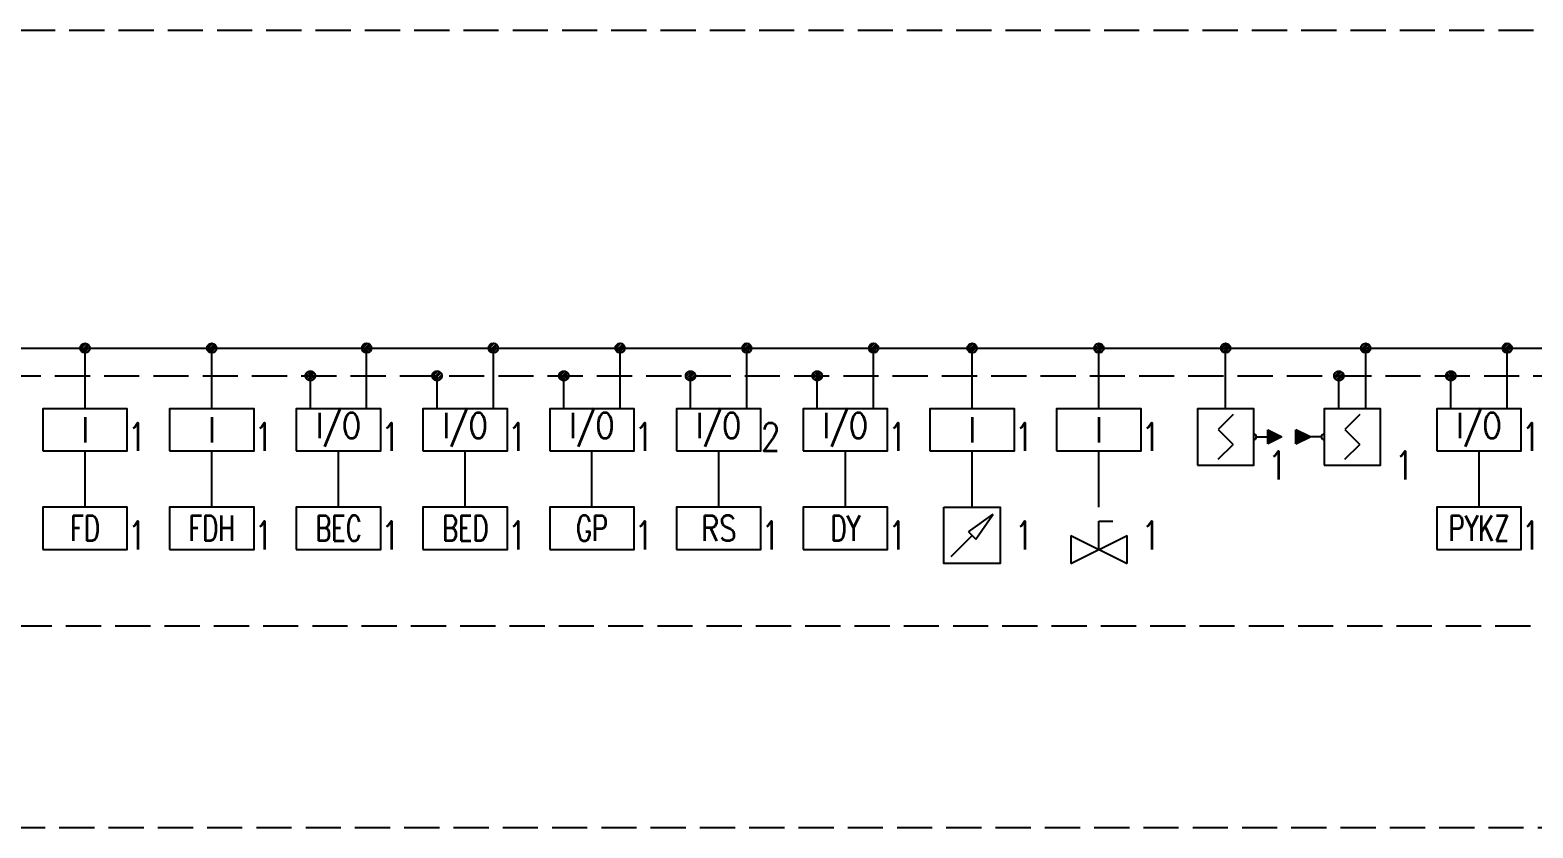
# Model space of a CAD drawing. Header units: millimetres. Extents: x -2817 to 99833, y 5022 to 48346.
# Drawn here: x 28425 to 39099, y 42678 to 48346 of the extents above; entities that cross this region are included whole.
import ezdxf

# ---------------------------------------------------------------- set-up
doc = ezdxf.new("R2010")
doc.units = ezdxf.units.MM
doc.header["$LTSCALE"] = 1000
doc.header["$PDMODE"] = 1
doc.header["$PDSIZE"] = 1
doc.linetypes.add('DASH', pattern=[0.35, 0.25, -0.1])
doc.layers.add('E-ANNO-TEXT', color=6, linetype='Continuous')
doc.layers.add('E-EQUIP', color=4, linetype='Continuous')
doc.styles.add('E-TEXT', font='romans.shx', dxfattribs={"width": 0.8, "bigfont": 'hztxt.shx'})

# ---------------------------------------------------------------- blocks, each defined once
blk = doc.blocks.new('FA-输入模块')
blk.add_lwpolyline([(-3, 0), (3, 0), (3, 3), (-3, 3)], close=True)
at = {"color": 6, "insert": (0, 1.5), "char_height": 1.8, "width": 6, "attachment_point": 5, "line_spacing_factor": 0.6, "style": 'E-TEXT'}
blk.add_mtext('{\\W0.7;I}', dxfattribs=at)
blk = doc.blocks.new('FA-10-防火阀(70°C熔断关闭)')
blk.add_lwpolyline([(-3, -1.5), (3, -1.5), (3, 1.5), (-3, 1.5)], close=True)
for p in [(0, 1.5), (3, 0), (-3, 0), (0, -1.5)]:
    blk.add_point(p)
at = {"color": 6, "insert": (0, 0), "char_height": 1.8, "width": 6, "attachment_point": 5, "line_spacing_factor": 0.6, "style": 'E-TEXT'}
blk.add_mtext('{\\W0.7;FD}', dxfattribs=at)
blk = doc.blocks.new('FA-11-防火阀(280°C熔断关闭)')
blk.add_lwpolyline([(-3, -1.5), (3, -1.5), (3, 1.5), (-3, 1.5)], close=True)
for p in [(0, 1.5), (3, 0), (-3, 0), (0, -1.5)]:
    blk.add_point(p)
at = {"color": 6, "insert": (0, 0), "char_height": 1.8, "width": 6, "attachment_point": 5, "line_spacing_factor": 0.6, "style": 'E-TEXT'}
blk.add_mtext('{\\W0.7;FDH}', dxfattribs=at)
blk = doc.blocks.new('FA-输入输出模块')
blk.add_lwpolyline([(-3, 0), (3, 0), (3, 3), (-3, 3)], close=True)
at = {"color": 6, "insert": (0, 1.5), "char_height": 1.8, "width": 6, "attachment_point": 5, "line_spacing_factor": 0.6, "style": 'E-TEXT'}
blk.add_mtext('I/O', dxfattribs=at)
blk = doc.blocks.new('FA-12-电动排烟阀(常闭)')
blk.add_lwpolyline([(-3, -1.5), (3, -1.5), (3, 1.5), (-3, 1.5)], close=True)
for p in [(0, 1.5), (3, 0), (-3, 0), (0, -1.5)]:
    blk.add_point(p)
at = {"color": 6, "insert": (0, 0), "char_height": 1.8, "width": 6, "attachment_point": 5, "line_spacing_factor": 0.6, "style": 'E-TEXT'}
blk.add_mtext('{\\W0.7;BEC}', dxfattribs=at)
blk = doc.blocks.new('FA-13-电动排烟阀(常开)')
blk.add_lwpolyline([(-3, -1.5), (3, -1.5), (3, 1.5), (-3, 1.5)], close=True)
for p in [(0, 1.5), (-3, 0), (3, 0), (0, -1.5)]:
    blk.add_point(p)
at = {"color": 6, "insert": (0, 0), "char_height": 1.8, "width": 6, "attachment_point": 5, "style": 'E-TEXT'}
blk.add_mtext('\\W0.7000;BED', dxfattribs=at)
blk = doc.blocks.new('FA-14-常闭正压送风口')
blk.add_lwpolyline([(-3, -1.5), (3, -1.5), (3, 1.5), (-3, 1.5)], close=True)
for p in [(0, 1.5), (-3, 0), (3, 0), (0, -1.5)]:
    blk.add_point(p)
at = {"color": 6, "insert": (0, 0), "char_height": 1.8, "width": 6, "attachment_point": 5, "line_spacing_factor": 0.6, "style": 'E-TEXT'}
blk.add_mtext('{\\W0.7;GP}', dxfattribs=at)
blk = doc.blocks.new('FA-15-防火卷帘控制箱')
blk.add_lwpolyline([(-3, 0), (3, 0), (3, 3), (-3, 3)], close=True)
for p in [(0, 3), (-3, 1.5), (3, 1.5), (0, 0)]:
    blk.add_point(p)
at = {"color": 6, "insert": (0, 1.5), "char_height": 1.8, "width": 6, "attachment_point": 5, "line_spacing_factor": 0.6, "style": 'E-TEXT'}
blk.add_mtext('RS', dxfattribs=at)
blk = doc.blocks.new('FA-16-电动挡烟垂壁控制箱')
blk.add_lwpolyline([(-3, 0), (3, 0), (3, 3), (-3, 3)], close=True)
for p in [(0, 3), (-3, 1.5), (3, 1.5), (0, 0)]:
    blk.add_point(p)
at = {"color": 6, "insert": (0, 1.5), "char_height": 1.8, "width": 6, "attachment_point": 5, "line_spacing_factor": 0.6, "style": 'E-TEXT'}
blk.add_mtext('{\\W0.7;DY}', dxfattribs=at)
blk = doc.blocks.new('FA-17-水流指示器')
h = blk.add_hatch()
h.set_pattern_fill('ANGLE', color=6)
h.set_pattern_definition([(0, (0, 0), (0, 6.985), [5.08, -1.905]), (90, (0, 0), (-6.985, 4e-16), [5.08, -1.905])])
h.paths.add_polyline_path([(1.5, 1.5), (-0.26, 0.26), (0.26, -0.26)])
at = {"color": 6}
for p, q in [((-0.26, 0.26), (1.5, 1.5)), ((0.26, -0.26), (1.5, 1.5)), ((-0.26, 0.26), (0.26, -0.26)), ((-1.5, -1.5), (0, 0))]:
    blk.add_line(p, q, dxfattribs=at)
blk.add_lwpolyline([(-2, 2), (2, 2), (2, -2), (-2, -2)], close=True)
for p in [(0, 2), (-2, 0), (2, 0), (0, -2)]:
    blk.add_point(p)
blk = doc.blocks.new('FA-18-信号阀')
for p, q in [((0, 0), (0, 2)), ((0, 2), (1, 2)), ((-2, -1), (2, 1)), ((-2, 1), (2, -1)), ((-2, 1), (-2, -1)), ((2, -1), (2, 1))]:
    blk.add_line(p, q)
for p in [(0, 2), (-2, 0), (2, 0)]:
    blk.add_point(p)
blk = doc.blocks.new('FA-19-智能线型红外光束感烟探测器（发射端）')
blk.add_hatch(color=256).paths.add_polyline_path([(3, 2.5), (4, 2), (3, 1.5)])
at = {"color": 6}
for p, q in [((0.53, 3.59), (-0.53, 2.53)), ((-0.53, 2.53), (0.53, 1.47)), ((-0.53, 0.41), (0.53, 1.47))]:
    blk.add_line(p, q, dxfattribs=at)
for p, q in [((3, 1.5), (3, 2.5)), ((3, 2.5), (4, 2)), ((2.2, 2), (3, 2)), ((4, 2), (3, 1.5))]:
    blk.add_line(p, q)
blk.add_lwpolyline([(-2, 0), (2, 0), (2, 4), (-2, 4)], close=True)
blk.add_arc((2, 2), 0.2, 270, 90)
for p in [(0, 4), (-2, 2), (4, 2), (0, 0)]:
    blk.add_point(p)
blk = doc.blocks.new('FA-20-智能线型红外光束感烟探测器（接收端）')
blk.add_hatch(color=256).paths.add_polyline_path([(-4, 1.5), (-3, 2), (-4, 2.5)])
at = {"color": 6}
for p, q in [((0.53, 3.59), (-0.53, 2.53)), ((-0.53, 2.53), (0.53, 1.47)), ((-0.53, 0.41), (0.53, 1.47))]:
    blk.add_line(p, q, dxfattribs=at)
for p, q in [((-4, 1.5), (-4, 2.5)), ((-3, 2), (-4, 2.5)), ((-4, 1.5), (-3, 2)), ((-2.2, 2), (-3, 2))]:
    blk.add_line(p, q)
blk.add_lwpolyline([(-2, 0), (2, 0), (2, 4), (-2, 4)], close=True)
blk.add_arc((-2, 2), 0.2, 90, 270)
for p in [(0, 4), (0, 4), (-4, 2), (-2, 2), (2, 2), (2, 2), (0, 0), (0, 0)]:
    blk.add_point(p)
blk = doc.blocks.new('FA-21-电动排烟窗控制箱')
blk.add_lwpolyline([(-3, 0), (3, 0), (3, 3), (-3, 3)], close=True)
for p in [(0, 3), (-3, 1.5), (3, 1.5), (0, 0)]:
    blk.add_point(p)
at = {"color": 6, "insert": (0, 1.5), "char_height": 1.8, "width": 6, "attachment_point": 5, "style": 'E-TEXT'}
blk.add_mtext('\\W0.7000;PYKZ', dxfattribs=at)

msp = doc.modelspace()

# ---------------------------------------------------------------- hatches: boundary and pattern name
at = {"layer": 'E-ANNO-TEXT'}
h = msp.add_hatch(dxfattribs=at)
h.set_pattern_fill('ANSI31', color=11, scale=100, style=0)
h.set_pattern_definition([(45, (-352637.106, -174525.055), (-8.83883476, 8.83883476), [])])
h.paths.add_polyline_path([(28850, 46086.1, 1), (28781.5, 46086.1, 1)])
h = msp.add_hatch(dxfattribs=at)
h.set_pattern_fill('ANSI31', color=11, scale=100, style=0)
h.set_pattern_definition([(45, (-351737.106, -174525.055), (-8.83883476, 8.83883476), [])])
h.paths.add_polyline_path([(29750, 46086.1, 1), (29681.5, 46086.1, 1)])
h = msp.add_hatch(dxfattribs=at)
h.set_pattern_fill('ANSI31', color=11, scale=100, style=0)
h.set_pattern_definition([(45, (-350637.106, -174524.699), (-8.83883476, 8.83883476), [])])
h.paths.add_polyline_path([(30850, 46086.5, 1), (30781.5, 46086.5, 1)])
h = msp.add_hatch(dxfattribs=at)
h.set_pattern_fill('ANSI31', color=11, scale=100, style=0)
h.set_pattern_definition([(45, (-349737.106, -174524.699), (-8.83883476, 8.83883476), [])])
h.paths.add_polyline_path([(31750, 46086.5, 1), (31681.5, 46086.5, 1)])
h = msp.add_hatch(dxfattribs=at)
h.set_pattern_fill('ANSI31', color=11, scale=100, style=0)
h.set_pattern_definition([(45, (-348837.106, -174524.699), (-8.83883476, 8.83883476), [])])
h.paths.add_polyline_path([(32650, 46086.5, 1), (32581.5, 46086.5, 1)])
h = msp.add_hatch(dxfattribs=at)
h.set_pattern_fill('ANSI31', color=11, scale=100, style=0)
h.set_pattern_definition([(45, (-347937.106, -174524.699), (-8.83883476, 8.83883476), [])])
h.paths.add_polyline_path([(33550, 46086.5, 1), (33481.5, 46086.5, 1)])
h = msp.add_hatch(dxfattribs=at)
h.set_pattern_fill('ANSI31', color=11, scale=100, style=0)
h.set_pattern_definition([(45, (-347037.106, -174524.699), (-8.83883476, 8.83883476), [])])
h.paths.add_polyline_path([(34450, 46086.5, 1), (34381.5, 46086.5, 1)])
h = msp.add_hatch(dxfattribs=at)
h.set_pattern_fill('ANSI31', color=11, scale=100, style=0)
h.set_pattern_definition([(45, (-346337.106, -174525.055), (-8.83883476, 8.83883476), [])])
h.paths.add_polyline_path([(35150, 46086.1, 1), (35081.5, 46086.1, 1)])
h = msp.add_hatch(dxfattribs=at)
h.set_pattern_fill('ANSI31', color=11, scale=100, style=0)
h.set_pattern_definition([(45, (-345437.106, -174525.055), (-8.83883476, 8.83883476), [])])
h.paths.add_polyline_path([(36050, 46086.1, 1), (35981.5, 46086.1, 1)])
h = msp.add_hatch(dxfattribs=at)
h.set_pattern_fill('ANSI31', color=11, scale=100, style=0)
h.set_pattern_definition([(45, (-344537.106, -174525.055), (-8.83883476, 8.83883476), [])])
h.paths.add_polyline_path([(36950, 46086.1, 1), (36881.5, 46086.1, 1)])
h = msp.add_hatch(dxfattribs=at)
h.set_pattern_fill('ANSI31', color=11, scale=100, style=0)
h.set_pattern_definition([(45, (-343732.194, -174525.055), (-8.83883476, 8.83883476), [])])
h.paths.add_polyline_path([(37876.5, 46086.1, -1), (37945.1, 46086.1, -1)])
h = msp.add_hatch(dxfattribs=at)
h.set_pattern_fill('ANSI31', color=11, scale=100, style=0)
h.set_pattern_definition([(45, (-342537.106, -174524.699), (-8.83883476, 8.83883476), [])])
h.paths.add_polyline_path([(38950, 46086.5, 1), (38881.5, 46086.5, 1)])
at = {"layer": 'E-ANNO-TEXT', "linetype": 'DASH'}
h = msp.add_hatch(dxfattribs=at)
h.set_pattern_fill('ANSI31', color=2, scale=100, style=0)
h.set_pattern_definition([(45, (-351037.106, -174721.754), (-8.83883476, 8.83883476), [])])
h.paths.add_polyline_path([(30450, 45889.4, 1), (30381.5, 45889.4, 1)])
h = msp.add_hatch(dxfattribs=at)
h.set_pattern_fill('ANSI31', color=2, scale=100, style=0)
h.set_pattern_definition([(45, (-350137.106, -174721.754), (-8.83883476, 8.83883476), [])])
h.paths.add_polyline_path([(31350, 45889.4, 1), (31281.5, 45889.4, 1)])
h = msp.add_hatch(dxfattribs=at)
h.set_pattern_fill('ANSI31', color=2, scale=100, style=0)
h.set_pattern_definition([(45, (-349237.106, -174721.754), (-8.83883476, 8.83883476), [])])
h.paths.add_polyline_path([(32250, 45889.4, 1), (32181.5, 45889.4, 1)])
h = msp.add_hatch(dxfattribs=at)
h.set_pattern_fill('ANSI31', color=2, scale=100, style=0)
h.set_pattern_definition([(45, (-348337.106, -174721.754), (-8.83883476, 8.83883476), [])])
h.paths.add_polyline_path([(33150, 45889.4, 1), (33081.5, 45889.4, 1)])
h = msp.add_hatch(dxfattribs=at)
h.set_pattern_fill('ANSI31', color=2, scale=100, style=0)
h.set_pattern_definition([(45, (-347437.106, -174721.754), (-8.83883476, 8.83883476), [])])
h.paths.add_polyline_path([(34050, 45889.4, 1), (33981.5, 45889.4, 1)])
h = msp.add_hatch(dxfattribs=at)
h.set_pattern_fill('ANSI31', color=2, scale=100, style=0)
h.set_pattern_definition([(45, (-343732.194, -174722.113), (-8.83883476, 8.83883476), [])])
h.paths.add_polyline_path([(37754.9, 45889.1, 1), (37686.4, 45889.1, 1)])
h = msp.add_hatch(dxfattribs=at)
h.set_pattern_fill('ANSI31', color=2, scale=100, style=0)
h.set_pattern_definition([(45, (-342937.106, -174721.754), (-8.83883476, 8.83883476), [])])
h.paths.add_polyline_path([(38550, 45889.4, 1), (38481.5, 45889.4, 1)])

# ---------------------------------------------------------------- linework, layer by layer
at = {"layer": 'E-ANNO-TEXT', "color": 11}
for p, q in [((20901.1, 46086.5), (51861.7, 46086.5)), ((28815.7, 45655.7), (28815.7, 46086.1)), ((29715.7, 45655.7), (29715.7, 46086.1)), ((30815.7, 45656.1), (30815.7, 46086.5)), ((31715.7, 45656.1), (31715.7, 46086.5)), ((32615.7, 45656.1), (32615.7, 46086.5)), ((33515.7, 45656.1), (33515.7, 46086.5)), ((34415.7, 45656.1), (34415.7, 46086.5)), ((35115.7, 45655.7), (35115.7, 46086.1)), ((36015.7, 45655.7), (36015.7, 46086.1)), ((36915.7, 45655.7), (36915.7, 46086.1)), ((37910.8, 45655.7), (37910.8, 46086.1)), ((38915.7, 45656.1), (38915.7, 46086.5)), ((28815.7, 44956.1), (28815.7, 45356.1)), ((29715.7, 44956.1), (29715.7, 45356.1)), ((30615.7, 44956.1), (30615.7, 45356.1)), ((31515.7, 44956.1), (31515.7, 45356.1)), ((32415.7, 44956.1), (32415.7, 45356.1)), ((33315.7, 44956.1), (33315.7, 45356.1)), ((34215.7, 44956.1), (34215.7, 45356.1)), ((35115.7, 44956.1), (35115.7, 45356.1)), ((36015.7, 44956.1), (36015.7, 45356.1)), ((38715.7, 44956.1), (38715.7, 45356.1))]:
    msp.add_line(p, q, dxfattribs=at)
at = {"layer": 'E-ANNO-TEXT', "color": 2, "linetype": 'DASH'}
for p, q in [((20901.1, 45889.4), (51861.7, 45889.4)), ((30415.7, 45656.1), (30415.7, 45889.4)), ((31315.7, 45656.1), (31315.7, 45889.4)), ((32215.7, 45656.1), (32215.7, 45889.4)), ((33115.7, 45656.1), (33115.7, 45889.4)), ((34015.7, 45656.1), (34015.7, 45889.4)), ((37720.6, 45655.7), (37720.6, 45889.1)), ((38515.7, 45656.1), (38515.7, 45889.4))]:
    msp.add_line(p, q, dxfattribs=at)
at = {"layer": 'E-ANNO-TEXT', "color": 8, "linetype": 'DASH'}
msp.add_line((52380.2, 44110.4), (15506.8, 44110.4), dxfattribs=at)
msp.add_lwpolyline([(5953, 48345.7), (54782.5, 48345.7), (54782.5, 42677.7), (5953, 42677.7)], close=True, dxfattribs=at)
at = {"layer": 'E-ANNO-TEXT', "color": 11}
for centre in [(28815.7, 46086.1), (29715.7, 46086.1), (30815.7, 46086.5), (31715.7, 46086.5), (32615.7, 46086.5), (33515.7, 46086.5), (34415.7, 46086.5), (35115.7, 46086.1), (36015.7, 46086.1), (36915.7, 46086.1), (37910.8, 46086.1), (38915.7, 46086.5)]:
    msp.add_circle(centre, 34.3, dxfattribs=at)
at = {"layer": 'E-ANNO-TEXT', "color": 2, "linetype": 'DASH'}
for centre in [(30415.7, 45889.4), (31315.7, 45889.4), (32215.7, 45889.4), (33115.7, 45889.4), (34015.7, 45889.4), (37720.6, 45889.1), (38515.7, 45889.4)]:
    msp.add_circle(centre, 34.3, dxfattribs=at)

# ---------------------------------------------------------------- block references
at = {"layer": 'E-EQUIP', "xscale": 100, "yscale": 100, "zscale": 100}
for name, p in [('FA-输入模块', (28815.7, 45356.1)), ('FA-输入模块', (29715.7, 45356.1)), ('FA-输入输出模块', (30615.7, 45356.1)), ('FA-输入输出模块', (31515.7, 45356.1)), ('FA-输入输出模块', (32415.7, 45356.1)), ('FA-输入输出模块', (33315.7, 45356.1)), ('FA-输入输出模块', (34215.7, 45356.1)), ('FA-输入模块', (35115.7, 45356.1)), ('FA-输入模块', (36015.7, 45356.1)), ('FA-19-智能线型红外光束感烟探测器（发射端）', (36915.7, 45255.7)), ('FA-20-智能线型红外光束感烟探测器（接收端）', (37815.7, 45255.7)), ('FA-输入输出模块', (38715.7, 45356.1)), ('FA-10-防火阀(70°C熔断关闭)', (28815.7, 44806.1)), ('FA-11-防火阀(280°C熔断关闭)', (29715.7, 44806.1)), ('FA-12-电动排烟阀(常闭)', (30615.7, 44806.1)), ('FA-13-电动排烟阀(常开)', (31515.7, 44806.1)), ('FA-14-常闭正压送风口', (32415.7, 44806.1)), ('FA-15-防火卷帘控制箱', (33315.7, 44656.1)), ('FA-16-电动挡烟垂壁控制箱', (34215.7, 44656.1)), ('FA-17-水流指示器', (35115.7, 44756.1)), ('FA-21-电动排烟窗控制箱', (38715.7, 44656.1)), ('FA-18-信号阀', (36015.7, 44656.1))]:
    msp.add_blockref(name, p, dxfattribs=at)

# ---------------------------------------------------------------- texts
at = {"layer": 'E-ANNO-TEXT', "color": 6, "ltscale": 30, "style": 'E-TEXT', "width": 0.8}
for s, p in [('1', (29115.7, 45356.1)), ('1', (30015.7, 45356.1)), ('1', (30915.7, 45356.1)), ('1', (31815.7, 45356.1)), ('1', (32715.7, 45356.1)), ('2', (33615.7, 45356.1)), ('1', (34515.7, 45356.1)), ('1', (35415.7, 45356.1)), ('1', (36315.7, 45356.1)), ('1', (37215.7, 45153.9)), ('1', (29115.7, 44656.1)), ('1', (30015.7, 44656.1)), ('1', (30915.7, 44656.1)), ('1', (31815.7, 44656.1)), ('1', (32715.7, 44656.1)), ('1', (33615.7, 44656.1)), ('1', (34515.7, 44656.1)), ('1', (35415.7, 44656.1)), ('1', (36315.7, 44656.1))]:
    msp.add_text(s, height=200, rotation=0, dxfattribs=at).set_placement(p)
at = {"layer": 'E-ANNO-TEXT', "color": 6, "style": 'E-TEXT', "width": 0.8}
for p in [(39015.7, 45356.1), (38115.7, 45153.9), (39015.7, 44656.1)]:
    msp.add_text('1', height=200, rotation=0, dxfattribs=at).set_placement(p)

doc.saveas('drawing.dxf')
